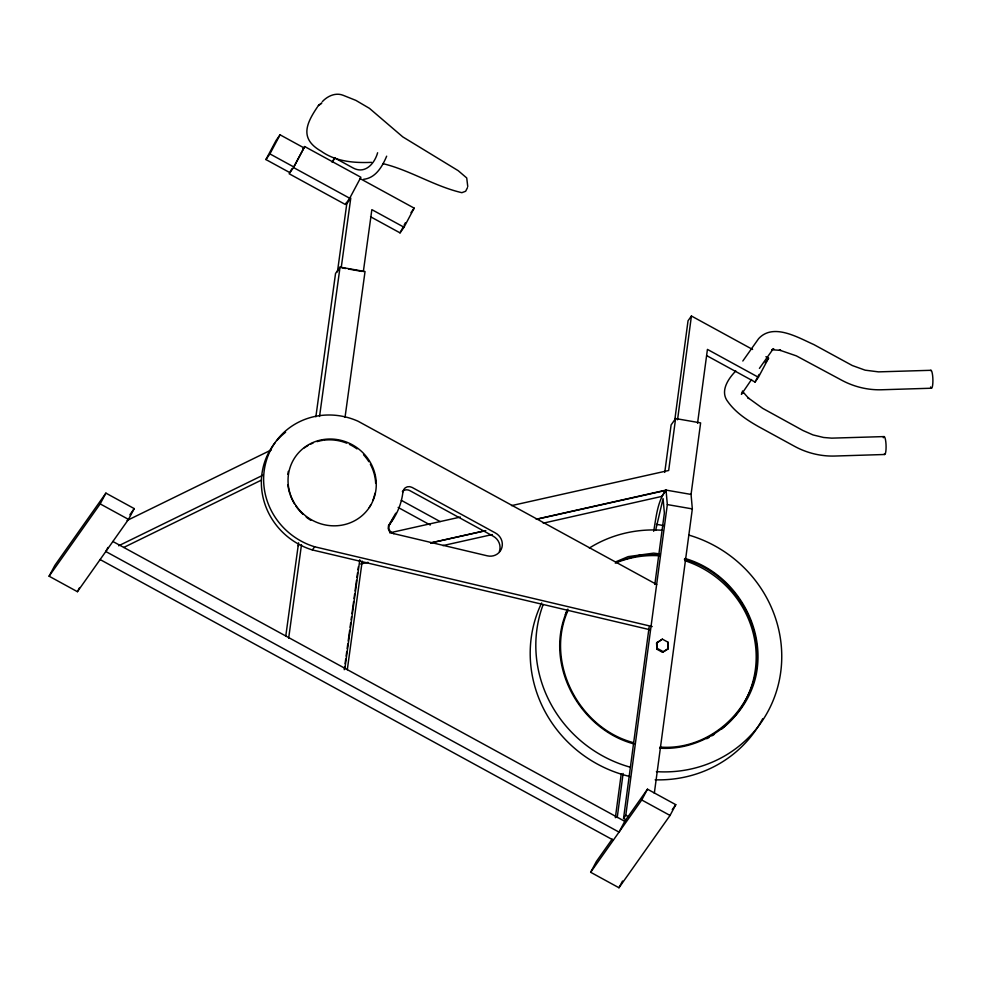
<?xml version="1.0" encoding="UTF-8"?>
<svg xmlns="http://www.w3.org/2000/svg" width="982" height="982" viewBox="0 0 982 982"><rect width="100%" height="100%" fill="white"/><g stroke="black" fill="none" stroke-linecap="round" stroke-linejoin="round"><path stroke-width="1.47" d="M377.616 152.75C374.523 163.884 364.887 174.428 353.103 167.971L334.641 157.881L332.603 161.981M615.37 817.711L621.25 773.767M653.668 531.287C656.234 517.33 657.265 501.581 666.042 490.092L691.058 494.425L692.335 508.909L654.319 793.309M617.224 817.527L623.116 773.472M655.608 530.39L663.083 498.586L664.372 513.07L654.822 584.474M543.218 523.173L661.537 496.462M664.753 472.416L671.111 424.924L675.604 418.553L700.62 422.898L691.058 494.425M674.769 420.05L688.038 320.783L691.426 316.008L752.605 349.457M675.604 418.553L668.668 470.488L511.524 505.62M625.902 819.724L623.545 818.436L649.139 627.007M677.543 419.78L691.426 316.008M623.545 818.436L625.792 815.244L667.33 504.576L666.042 490.092L536.319 519.196M697.551 423.254L707.433 349.396L758.411 377.272L768.562 358.172L765.899 356.724M285.75 636.25L298.577 542.813M315.86 416.81L335.537 273.499L340.042 267.129L365.034 271.548L345.038 417.289M337.44 271.867L346.781 203.753L350.77 198.119L341.208 267.742M288.659 638.214L301.486 544.752M319.543 416.478L340.042 267.129M363.34 271.658L371.859 209.645L404.019 227.223L414.171 208.135L360.112 178.589M344.252 669.712L344.67 666.68M345.087 663.648L345.713 659.106M346.13 656.074L346.756 651.532M347.162 648.513L347.788 643.959M348.205 640.939L349.666 630.334M350.083 627.302L350.697 622.76M351.114 619.728L351.531 616.708M351.949 613.676L353.606 601.561M354.023 598.529L354.649 593.987M355.067 590.955L356.515 580.35M356.932 577.33L357.558 572.788M357.976 569.756L358.393 566.724M344.829 668.914L359.793 559.863L359.228 560.673M347.297 669.749L362.211 561.078M467.763 186.555L466.72 177.951L458.177 170.659L402.78 136.891L369.428 108.339L355.865 100.385L343.135 95.291C335.611 92.271 327.497 96.064 322.317 101.649M742.183 392.272L741.41 394.359L751.549 379.506M567.854 609.086C542.764 662.089 578.607 729.196 633.979 743.914M467.444 187.709L465.652 191.257L461.847 192.681C434.375 186.31 410.132 170.193 382.771 163.601M395.758 513.193L388.541 525.701M265.926 159.55L276.077 140.463L280.066 134.816L303.954 147.877L293.802 166.965L269.915 153.904L265.926 159.55L289.813 172.611L291.838 168.794M269.915 153.904L280.066 134.816M49.1 576.201L54.832 565.423L105.909 493.124L134.227 508.602L128.495 519.392L77.418 591.692L49.1 576.201L100.176 503.901L105.909 493.124M317.395 107.038C305.709 124.284 299.792 138.99 321.175 151.203C335.819 161.649 354.134 163.098 371.515 162.361M293.532 167.554L304.702 146.551L360.873 177.263L349.702 198.254L345.32 204.465L289.15 173.765L293.532 167.554L349.702 198.254M77.418 591.692L79.567 587.641M107.946 547.477L105.798 551.516L619.028 832.11L624.761 821.32L647.469 789.197L675.776 804.675L670.043 815.453L618.967 887.753L590.648 872.274L596.381 861.496L612.191 839.119M386.663 156.175C382.415 166.289 375.775 178.073 363.586 179.301M370.545 216.752L400.03 232.869L402.743 227.775M404.093 225.234L405.443 222.681M567.989 610.46C544.593 662.408 579.073 728.202 633.23 742.588M706.733 355.644L755.035 382.047L759.098 374.412M590.648 872.274L641.737 799.974L647.469 789.197M618.967 887.753L622.551 881.014M332.088 162.202L334.641 157.881M302.947 149.031L304.702 146.551M129.857 514.789L134.227 508.602M410.979 212.652L414.171 208.135M400.03 232.869L404.019 227.223M298.16 545.808L298.724 545.01M649.961 629.732L312.374 549.945L314.621 546.765A69.624 66.31 35.2 0 1 267.165 458.128A69.624 66.31 35.2 0 1 358.037 421.217L656.712 584.511M402.927 491.859L402.951 491.835A6.408 6.101 35.2 0 1 412.084 487.416L495.431 532.981A12.815 12.201 35.2 0 1 487.281 555.824L393.856 533.656A6.408 6.101 35.2 0 1 389.989 523.725A69.722 66.42 35.2 0 0 402.951 491.835M389.964 523.75L389.989 523.725A5.818 5.536 35.2 0 0 393.856 533.656M735.8 370.975C728.128 378.843 719.61 391.413 727.957 401.834C735.678 412.624 747.081 420.1 758.46 426.581L794.585 446.331C806.836 453.009 820.842 456.458 834.798 456.041L884.622 454.494M742.822 361.02L758.644 338.63C773.362 322.661 798.096 337.624 813.845 344.572L852.315 365.537L865.117 370.165L878.522 371.871L930.948 370.3M661.5 496.732L666.005 490.362L536.479 519.318M759.417 368.385L773.386 348.61M765.187 362.959L768.562 358.172M755.035 382.047L758.411 377.272M656.577 643.026L662.396 639.147L668.006 642.216L667.809 649.163L662.519 652.293L656.909 649.225L656.577 643.026L662.396 639.147M656.909 649.225L657.105 642.289M668.006 642.216L667.809 649.163M662.519 652.293L668.337 648.427M672.253 809.659L675.776 804.675M127.071 520.485L271.363 449.891M118.638 545.783L262.808 475.251M123.744 547.453L261.052 480.284M773.779 348.917L771.803 349.715L780.85 350.402L779.377 350.046L796.341 355.865L841.402 380.046C853.653 386.724 867.658 390.185 881.615 389.768L931.452 388.221M389.707 532.845L460.362 517.06M430.57 542.936L484.175 530.894M430.644 542.972L485.808 530.648M360.541 564.012L368.029 562.342M442.894 545.599L492.301 534.552M884.119 436.585L831.693 438.144L823.616 437.481L813.059 434.94L802.969 430.509L762.707 408.377L747.818 397.6L748.873 398.557L742.515 391.388M659.02 554.769L640.89 554.879L616.426 561.569L628.136 556.622L653.644 553.136L659.401 553.848M660.064 747.069C708.292 750.923 753.452 711.091 757.012 663.01C760.215 617.126 728.742 571.524 684.344 559.249M659.609 748.174C703.824 751.107 746.43 719.02 755.993 675.677C766.611 625.767 733.787 572.42 684.945 558.463M667.33 504.576L692.335 508.909M656.418 524.314L663.783 525.591M342.693 268L345.639 268.528M348.585 269.043L361.867 271.4M314.621 546.765L652.208 626.553M345.983 203.311L346.781 203.753M401.307 500.341L440.145 521.577M657.437 648.488L663.046 651.557M398.14 507.448L430.276 525.026M100.176 503.901L128.495 519.392M641.737 799.974L670.043 815.453M625.792 815.244L628.149 816.533M112.869 541.475L624.761 821.32M100.115 559.556L613.357 840.138M742.417 391.155L743.46 393.131M310.766 520.276A47.639 45.368 35.2 0 1 306.212 517.084M303.07 514.384A47.639 45.368 35.2 0 1 295.877 506.012M294.404 503.717A47.639 45.368 35.2 0 1 290.291 495.051M289.862 493.774A47.639 45.368 35.2 0 1 287.898 484.85M287.873 474.318A47.639 45.368 35.2 0 1 288.315 471.348M402.375 491.54A6.408 6.101 35.2 0 1 409.825 490.607L493.173 536.172A12.815 12.201 35.2 0 1 499.372 551.54M312.374 549.945A69.624 66.31 35.2 0 1 274.948 442.882M276.875 440.55A69.624 66.31 35.2 0 1 285.602 432.215M393.942 517.183A69.722 66.42 35.2 0 1 389.437 524.609M304.42 447.841A44.816 42.68 35.2 0 1 307.967 445.546M310.472 444.208A44.816 42.68 35.2 0 1 313.037 443.054M317.039 441.642A44.816 42.68 35.2 0 1 322.624 440.366M324.023 440.169A44.816 42.68 35.2 0 1 346.769 443.201M349.432 444.38A44.816 42.68 35.2 0 1 356.982 448.909M363.536 454.764A44.816 42.68 35.2 0 1 368.851 461.687M370.324 464.216A44.816 42.68 35.2 0 1 375.676 483.414M374.94 493.259A44.816 42.68 35.2 0 1 373.013 500.01M370.68 505.092A44.816 42.68 35.2 0 1 369.257 507.51M930.519 370.582A8.961 1.694 88.2 0 1 932.912 380.525A8.961 1.694 88.2 0 1 930.568 386.969M883.309 437.739A8.961 1.694 88.2 0 1 886.022 444.453A8.961 1.694 88.2 0 1 884.181 454.163M688.677 535.043A124.91 118.969 35.2 0 1 780.678 672.388A124.91 118.969 35.2 0 1 656.393 771.643M630.309 767.212A124.91 118.969 35.2 0 1 543.156 604.581M589.347 548.042A124.91 118.969 35.2 0 1 662.641 530.305M762.683 718.763A124.91 118.969 35.2 0 1 655.154 779.818M630.358 776.615A124.91 118.969 35.2 0 1 541.634 602.96M684.859 560.661A100.09 95.34 35.2 0 1 753.967 636.361A100.09 95.34 35.2 0 1 721.61 729.086M714.43 734.229A100.09 95.34 35.2 0 1 711.913 735.813M709.335 737.31A100.09 95.34 35.2 0 1 706.721 738.722M565.313 614.572A100.09 95.34 35.2 0 1 566.995 610.509M615.297 563.165A100.09 95.34 35.2 0 1 659.425 555.763M318.794 105.111L318.033 106.031L321.765 103.049L318.794 105.111M292.133 498.868A44.816 42.68 35.2 0 0 368.238 509.007A44.816 42.68 35.2 0 0 336.102 439.42A44.816 42.68 35.2 0 0 292.133 498.868"/></g></svg>
